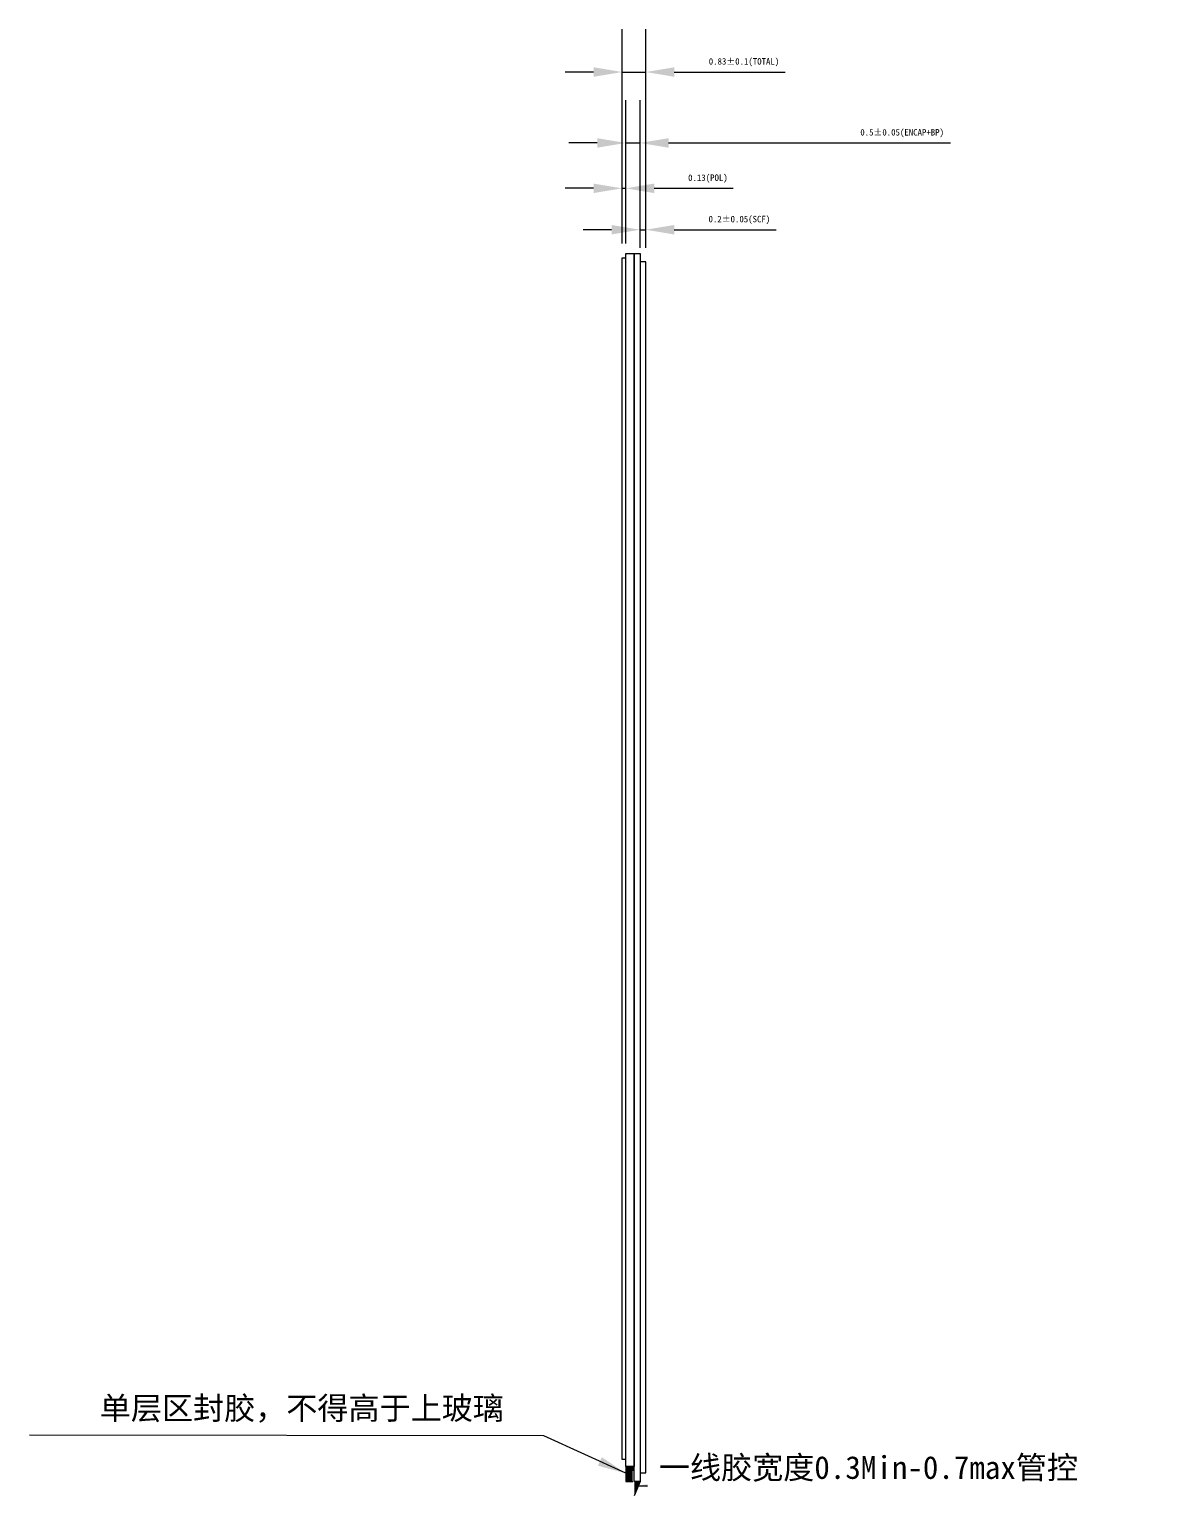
# Model space of a CAD drawing. Header units: inches. Extents: x 1765 to 5217, y -1519 to 441.
# Drawn here: x 4033.9 to 4073.3, y -763.6 to -712.1 of the extents above; entities that cross this region are included whole.
import ezdxf

# ---------------------------------------------------------------- set-up
doc = ezdxf.new("R2010")
doc.units = ezdxf.units.IN
doc.header["$MEASUREMENT"] = 0
doc.layers.add('DIM', color=3, linetype='Continuous', lineweight=15)
doc.styles.add('Arial', font='')
doc.styles.add('宋体', font='')
doc.styles.get('Arial').set_extended_font_data('SimSun')
doc.styles.get('宋体').set_extended_font_data('SimSun')
doc.dimstyles.new('8ISO-25', dxfattribs={"dimtxt": 1.2, "dimasz": 1.5, "dimexe": 1.25, "dimexo": 0.625, "dimgap": 0.25, "dimtad": 1, "dimtoh": 1, "dimzin": 1, "dimdsep": 46, "dimtxsty": '宋体', "dimcen": 1.2, "dimclrd": 3, "dimclre": 3, "dimclrt": 3, "dimadec": 0, "dimazin": 0, "dimtol": 1, "dimtp": 0.15, "dimtm": 0.15, "dimtfac": 1, "dimtmove": 0, "dimatfit": 3, "dimfxl": 0, "dimarcsym": 0})
doc.dimstyles.new('DIM', dxfattribs={"dimtxt": 1.2, "dimasz": 3, "dimexe": 0.5, "dimexo": 0.5, "dimgap": 0.5, "dimtad": 1, "dimdec": 6, "dimdsep": 46, "dimtxsty": 'Standard', "dimcen": 3.2, "dimclrd": 256, "dimclre": 256, "dimclrt": 256, "dimadec": 0, "dimazin": 0, "dimtol": 1, "dimtfac": 1.2, "dimtmove": 0, "dimatfit": 3, "dimfxl": 0, "dimtolj": 1, "dimarcsym": 0})
doc.dimstyles.new('ISO-25$0', dxfattribs={"dimtxt": 2.5, "dimasz": 1, "dimexe": 1.5, "dimexo": 0.5, "dimgap": 0.2, "dimtad": 1, "dimzin": 9, "dimdsep": 46, "dimtxsty": 'Arial', "dimcen": 0.5, "dimadec": 0, "dimazin": 0, "dimtp": 1.2, "dimtm": 1.2, "dimtfac": 1, "dimtmove": 0, "dimatfit": 3, "dimfxl": 0, "dimtolj": 1, "dimarcsym": 0})

# ---------------------------------------------------------------- blocks, each defined once
blk = doc.blocks.new('*D14')
at = {"layer": 'Defpoints', "color": 0, "linetype": 'Continuous', "ltscale": 100, "transparency": 16777216}
for p in [(4055.338, -716.047), (4054.838, -720.079), (4055.338, -720.229)]:
    blk.add_point(p, dxfattribs=at)
at = {"layer": 'DIM', "color": 0, "linetype": 'Continuous', "lineweight": -2, "ltscale": 100, "transparency": 16777216}
for p, q in [((4054.838, -719.579), (4054.838, -714.547)), ((4055.338, -719.729), (4055.338, -714.547)), ((4053.838, -716.047), (4052.838, -716.047)), ((4054.838, -716.047), (4055.338, -716.047)), ((4056.338, -716.047), (4066.233, -716.047))]:
    blk.add_line(p, q, dxfattribs=at)
at = {"layer": 'DIM', "color": 0, "linetype": 'Continuous', "ltscale": 100, "transparency": 16777216}
for points in [[(4053.838, -715.88), (4053.838, -716.213), (4054.838, -716.047)], [(4056.338, -715.88), (4056.338, -716.213), (4055.338, -716.047)]]:
    blk.add_solid(points, dxfattribs=at)
at = {"layer": 'DIM', "color": 0, "linetype": 'Continuous', "ltscale": 100, "transparency": 16777216, "insert": (4064.54, -715.703), "char_height": 0.5, "attachment_point": 5, "style": '宋体'}
blk.add_mtext('\\A1;{\\H0.4545x;0.5%%P0.05(ENCAP+BP)}', dxfattribs=at)
blk = doc.blocks.new('*D15')
at = {"layer": 'Defpoints', "color": 0, "linetype": 'Continuous', "ltscale": 100, "transparency": 16777216}
for p in [(4055.538, -719.095), (4055.338, -720.229), (4055.538, -720.229)]:
    blk.add_point(p, dxfattribs=at)
at = {"layer": 'DIM', "color": 0, "linetype": 'Continuous', "lineweight": -2, "ltscale": 100, "transparency": 16777216}
for p, q in [((4055.338, -719.729), (4055.338, -717.595)), ((4055.538, -719.729), (4055.538, -717.595)), ((4054.338, -719.095), (4053.338, -719.095)), ((4055.338, -719.095), (4055.538, -719.095)), ((4056.538, -719.095), (4060.114, -719.095))]:
    blk.add_line(p, q, dxfattribs=at)
at = {"layer": 'DIM', "color": 0, "linetype": 'Continuous', "ltscale": 100, "transparency": 16777216}
for points in [[(4054.338, -718.929), (4054.338, -719.262), (4055.338, -719.095)], [(4056.538, -718.929), (4056.538, -719.262), (4055.538, -719.095)]]:
    blk.add_solid(points, dxfattribs=at)
at = {"layer": 'DIM', "color": 0, "linetype": 'Continuous', "ltscale": 100, "transparency": 16777216, "insert": (4058.826, -718.751), "char_height": 0.5, "attachment_point": 5, "style": '宋体'}
blk.add_mtext('\\A1;{\\H0.4545x;0.2%%P0.05(SCF)}', dxfattribs=at)
blk = doc.blocks.new('*D16')
at = {"layer": 'Defpoints', "color": 0, "linetype": 'Continuous', "ltscale": 100, "transparency": 16777216}
for p in [(4054.838, -717.641), (4054.708, -720.079), (4054.838, -720.079)]:
    blk.add_point(p, dxfattribs=at)
at = {"layer": 'DIM', "color": 0, "linetype": 'Continuous', "lineweight": -2, "ltscale": 100, "transparency": 16777216}
for p, q in [((4054.708, -719.579), (4054.708, -716.141)), ((4054.838, -719.579), (4054.838, -716.141)), ((4053.708, -717.641), (4052.708, -717.641)), ((4054.708, -717.641), (4054.838, -717.641)), ((4055.838, -717.641), (4058.606, -717.641))]:
    blk.add_line(p, q, dxfattribs=at)
at = {"layer": 'DIM', "color": 0, "linetype": 'Continuous', "ltscale": 100, "transparency": 16777216}
for points in [[(4053.708, -717.474), (4053.708, -717.808), (4054.708, -717.641)], [(4055.838, -717.474), (4055.838, -717.808), (4054.838, -717.641)]]:
    blk.add_solid(points, dxfattribs=at)
at = {"layer": 'DIM', "color": 0, "linetype": 'Continuous', "ltscale": 100, "transparency": 16777216, "insert": (4057.722, -717.297), "char_height": 0.5, "attachment_point": 5, "style": '宋体'}
blk.add_mtext('\\A1;{\\H0.4545x;0.13(POL)}', dxfattribs=at)
blk = doc.blocks.new('*D17')
at = {"layer": 'Defpoints', "color": 0, "linetype": 'Continuous', "ltscale": 100, "transparency": 16777216}
for p in [(4055.538, -713.556), (4054.708, -720.079), (4055.538, -720.229)]:
    blk.add_point(p, dxfattribs=at)
at = {"layer": 'DIM', "color": 0, "linetype": 'Continuous', "lineweight": -2, "ltscale": 100, "transparency": 16777216}
for p, q in [((4054.708, -719.579), (4054.708, -712.056)), ((4055.538, -719.729), (4055.538, -712.056)), ((4053.708, -713.556), (4052.708, -713.556)), ((4054.708, -713.556), (4055.538, -713.556)), ((4056.538, -713.556), (4060.438, -713.556))]:
    blk.add_line(p, q, dxfattribs=at)
at = {"layer": 'DIM', "color": 0, "linetype": 'Continuous', "ltscale": 100, "transparency": 16777216}
for points in [[(4053.708, -713.389), (4053.708, -713.723), (4054.708, -713.556)], [(4056.538, -713.389), (4056.538, -713.723), (4055.538, -713.556)]]:
    blk.add_solid(points, dxfattribs=at)
at = {"layer": 'DIM', "color": 0, "linetype": 'Continuous', "ltscale": 100, "transparency": 16777216, "insert": (4058.988, -713.212), "char_height": 0.5, "attachment_point": 5, "style": '宋体'}
blk.add_mtext('\\A1;{\\H0.4545x;0.83%%P0.1(TOTAL)}', dxfattribs=at)
blk = doc.blocks.new('A$C06BB6509')
at = {"color": 6}
for points in [[(-0.3, 0), (0, 0), (0, -42.615), (-0.3, -42.615)], [(0, 0), (0.2, 0), (0.2, -43.135), (0, -43.135)]]:
    blk.add_lwpolyline(points, close=True, dxfattribs=at)

msp = doc.modelspace()

# ---------------------------------------------------------------- hatches: boundary and pattern name
for points in [[(4054.838, -763.064), (4055.085, -763.064), (4055.085, -762.694), (4055.138, -762.694), (4055.138, -762.544), (4054.838, -762.544)], [(4055.338, -763.064), (4055.138, -763.064), (4055.138, -763.564)]]:
    msp.add_hatch(color=256).paths.add_polyline_path(points)

# ---------------------------------------------------------------- linework, layer by layer
for p, q in [((4054.838, -762.544), (4054.838, -763.064)), ((4054.838, -763.064), (4055.085, -763.064)), ((4055.338, -763.064), (4055.138, -763.564))]:
    msp.add_line(p, q)
at = {"color": 2}
msp.add_lwpolyline([(4054.838, -762.294), (4054.708, -762.294), (4054.708, -720.079), (4054.838, -720.079)], dxfattribs=at)

# ---------------------------------------------------------------- block references
msp.add_blockref('A$C06BB6509', (4055.138, -719.929))

# ---------------------------------------------------------------- texts
at = {"layer": 'DIM', "color": 3, "insert": (4036.374, -760.089), "char_height": 0.8, "width": 76.05292, "attachment_point": 1}
msp.add_mtext('{\\fSimSun|b0|i0|c134|p2;单层区封胶，不得高于上玻璃}', dxfattribs=at)

# ---------------------------------------------------------------- dimensions: what is measured, and where the dimension line sits
at = {"layer": 'DIM', "linetype": 'Continuous', "ltscale": 100}
for base, p1, p2, text, picture, middle in [((4055.538, -713.556), (4054.708, -720.079), (4055.538, -720.229), '{\\H0.4545x;<>%%P0.1(TOTAL)}', '*D17', (4058.988, -713.212)), ((4054.838, -717.641), (4054.708, -720.079), (4054.838, -720.079), '{\\H0.4545x;<>(POL)}', '*D16', (4057.722, -717.297)), ((4055.538, -719.095), (4055.338, -720.229), (4055.538, -720.229), '{\\H0.4545x;<>%%P0.05(SCF)}', '*D15', (4058.826, -718.751))]:
    dim = msp.add_linear_dim(base=base, p1=p1, p2=p2, text=text, dimstyle='ISO-25$0', override={"dimtxt": 0.5, "dimtxsty": '宋体'}, dxfattribs=at)
    dim.commit()
    dim.dimension.update_dxf_attribs({"geometry": picture, "text_midpoint": middle})
dim = msp.add_linear_dim(base=(4055.338, -716.047), p1=(4054.838, -720.079), p2=(4055.338, -720.229), text='{\\H0.4545x;<>%%P0.05(ENCAP+BP)}', dimstyle='ISO-25$0', override={"dimtxt": 0.5, "dimtxsty": '宋体'}, dxfattribs=at)
dim.commit()
dim.dimension.update_dxf_attribs({"geometry": '*D14', "text_midpoint": (4064.54, -716.047), "dimtype": 160})

# ---------------------------------------------------------------- leaders
at = {"layer": 'DIM', "color": 3}
for points, dimstyle, override in [([(4054.838, -762.779), (4051.96, -761.457), (4033.901, -761.433)], 'DIM', {"dimasz": 1, "dimgap": 0.5, "dimtad": 0}), ([(4055.278, -763.213), (4073.249, -763.223)], '8ISO-25', {"dimasz": 1, "dimgap": 0.25, "dimtad": 0})]:
    msp.add_leader(points, dimstyle=dimstyle, override=override, dxfattribs=at)

# ---------------------------------------------------------------- next in the draw order: texts
at = {"layer": 'DIM', "color": 3, "insert": (4056.001, -762.174), "char_height": 0.8, "width": 16.93306, "attachment_point": 1, "style": '宋体', "bg_fill": 2}
msp.add_mtext('一线胶宽度0.3Min-0.7max管控', dxfattribs=at)

# ---------------------------------------------------------------- next in the draw order: linework, layer by layer
at = {"color": 5}
msp.add_lwpolyline([(4055.338, -762.764), (4055.538, -762.764), (4055.538, -720.229), (4055.338, -720.229)], dxfattribs=at)

doc.saveas('drawing.dxf')
